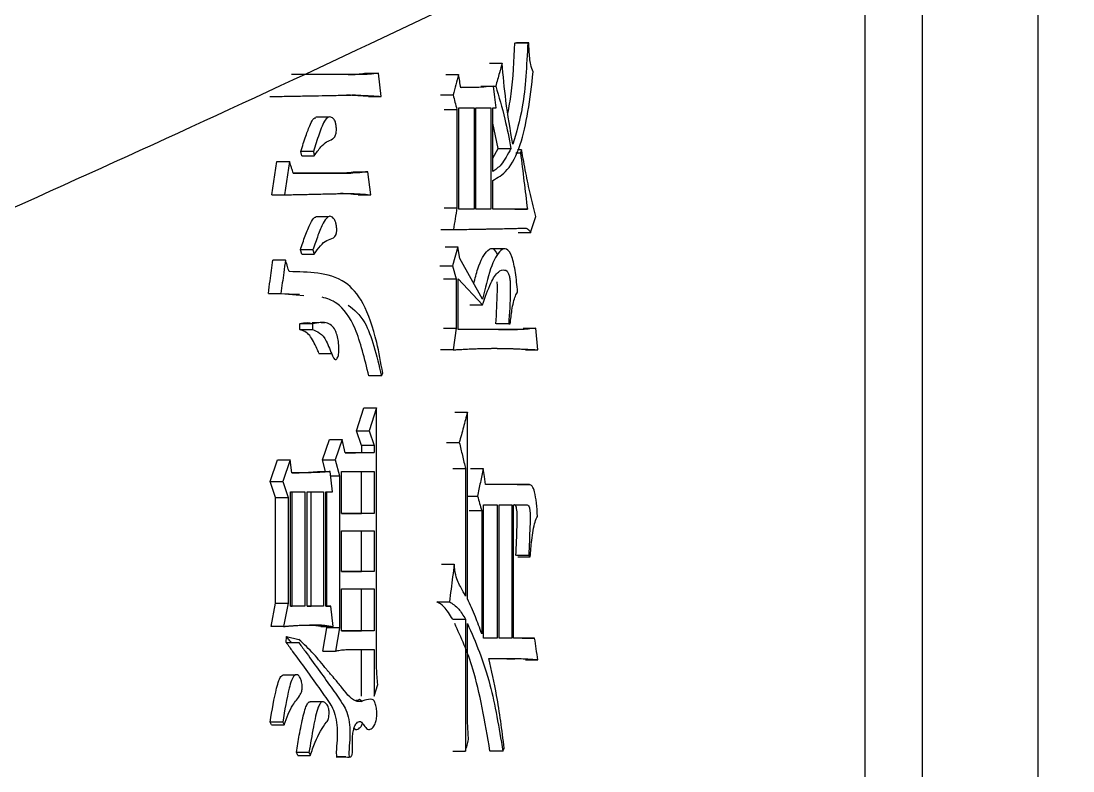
# Model space of a CAD drawing. Header units: millimetres. Extents: x 2278 to 4715, y 679 to 2402.
# Drawn here: x 3411.97 to 3419.83, y 992.57 to 998.17 of the extents above; entities that cross this region are included whole.
import ezdxf

# ---------------------------------------------------------------- set-up
doc = ezdxf.new("R2010")
doc.units = ezdxf.units.MM

msp = doc.modelspace()

# ---------------------------------------------------------------- linework, layer by layer
at = {"color": 7, "linetype": 'Continuous', "lineweight": 25}
for p, q in [((3419.5667, 1000.4794), (3419.5692, 971.7419)), ((3418.702, 1000.035), (3418.7044, 971.7428)), ((3418.2763, 972.916), (3418.2771, 999.8167)), ((3415.6645, 998.0052), (3415.7579, 998.0052)), ((3415.766, 998.0052), (3415.6727, 998.0052)), ((3415.766, 998.0052), (3415.7579, 998.0052)), ((3415.472, 997.8537), (3415.5658, 997.8537)), ((3414.5099, 997.7672), (3413.9925, 997.7671)), ((3414.5099, 997.7672), (3414.4154, 997.7672)), ((3414.5488, 997.778), (3414.6434, 997.778)), ((3414.6623, 997.6049), (3414.6434, 997.778)), ((3415.146, 997.7672), (3415.2406, 997.7672)), ((3415.4075, 997.6807), (3415.5015, 997.6807)), ((3413.8308, 997.6049), (3413.9245, 997.6049)), ((3414.5676, 997.6049), (3414.6623, 997.6049)), ((3415.1049, 997.6158), (3415.1996, 997.6158)), ((3415.2435, 996.7612), (3415.2435, 997.5184)), ((3415.2435, 997.5184), (3415.3565, 997.5184)), ((3415.3565, 997.5184), (3415.3565, 996.7612)), ((3415.3708, 996.7612), (3415.3708, 997.5184)), ((3415.3708, 997.5184), (3415.4818, 997.5184)), ((3415.4818, 997.5184), (3415.4817, 996.7612)), ((3415.4958, 997.5184), (3415.5211, 997.5184)), ((3415.4958, 997.0425), (3415.4958, 997.5184)), ((3414.27, 997.4494), (3414.1747, 997.4494)), ((3415.1343, 997.5076), (3415.2289, 997.5076)), ((3415.2289, 997.5076), (3415.2289, 996.772)), ((3415.5364, 997.2156), (3415.4958, 997.4042)), ((3415.4958, 997.1443), (3415.5364, 997.2156)), ((3415.5386, 997.2156), (3415.6323, 997.2156)), ((3415.7118, 997.2047), (3415.6805, 997.2047)), ((3415.7118, 997.2047), (3415.7036, 997.1831)), ((3414.1571, 997.1939), (3414.063, 997.1939)), ((3414.0697, 997.1614), (3414.063, 997.1939)), ((3414.0697, 997.1614), (3414.1637, 997.1614)), ((3414.1571, 997.1939), (3414.1637, 997.1614)), ((3415.6693, 997.1831), (3415.7036, 997.1831)), ((3413.8478, 996.8693), (3413.8851, 997.1181)), ((3413.8851, 997.1181), (3413.9789, 997.1181)), ((3413.9789, 997.1181), (3413.9415, 996.8693)), ((3414.4696, 997.0424), (3414.5642, 997.0424)), ((3414.5864, 996.8693), (3414.5642, 997.0424)), ((3414.4359, 997.0316), (3414.006, 997.0316)), ((3414.006, 997.0316), (3414.3415, 997.0316)), ((3414.3415, 997.0316), (3414.4359, 997.0316)), ((3415.4958, 996.7612), (3415.4958, 996.9776)), ((3413.8478, 996.8693), (3413.9415, 996.8693)), ((3414.4918, 996.8693), (3414.5864, 996.8693)), ((3415.1343, 996.772), (3415.2289, 996.772)), ((3415.3565, 996.7612), (3415.2435, 996.7612)), ((3415.3565, 996.7612), (3415.2621, 996.7612)), ((3415.4817, 996.7612), (3415.3708, 996.7612)), ((3415.4817, 996.7612), (3415.3877, 996.7612)), ((3415.7552, 996.7612), (3415.4958, 996.7612)), ((3415.6618, 996.7612), (3415.7552, 996.7612)), ((3414.2703, 996.7062), (3414.175, 996.7062)), ((3415.1078, 996.6097), (3415.2025, 996.6097)), ((3415.6861, 996.5881), (3415.7794, 996.5881)), ((3414.1537, 996.4582), (3414.0597, 996.4582)), ((3414.0697, 996.4258), (3414.0597, 996.4582)), ((3414.1537, 996.4582), (3414.1637, 996.4258)), ((3415.1401, 996.4799), (3415.2347, 996.4799)), ((3415.2347, 996.4799), (3415.1966, 996.3393)), ((3415.2493, 996.3934), (3415.2347, 996.4799)), ((3415.5769, 996.4654), (3415.4825, 996.4654)), ((3413.9483, 996.3825), (3413.8546, 996.3825)), ((3415.102, 996.3393), (3415.1966, 996.3393)), ((3415.1966, 996.3393), (3415.223, 996.242)), ((3415.4194, 996.0905), (3415.2493, 996.3934)), ((3415.223, 996.242), (3415.223, 995.8742)), ((3415.2376, 996.242), (3415.4194, 996.0473)), ((3415.2376, 995.8633), (3415.2376, 996.242)), ((3413.8205, 996.1337), (3413.9143, 996.1337)), ((3414.0528, 996.1258), (3413.8205, 996.1337)), ((3413.9143, 996.1337), (3414.0857, 996.1178)), ((3415.3252, 996.0473), (3415.4194, 996.0473)), ((3414.1504, 995.9066), (3414.0564, 995.9066)), ((3414.0564, 995.8632), (3414.0564, 995.9066)), ((3414.0564, 995.8632), (3414.1504, 995.8632)), ((3414.1974, 995.9136), (3414.149, 995.9136)), ((3414.1504, 995.9066), (3414.1504, 995.8632)), ((3414.2443, 995.9136), (3414.2149, 995.9136)), ((3415.223, 995.8742), (3415.1995, 995.7119)), ((3415.6817, 995.8634), (3415.2376, 995.8633)), ((3415.6158, 995.9066), (3415.522, 995.9066)), ((3415.5395, 995.8634), (3415.5857, 995.8634)), ((3415.5882, 995.8634), (3415.6817, 995.8634)), ((3415.6158, 995.9066), (3415.6268, 995.9066)), ((3415.7238, 995.8742), (3415.817, 995.8742)), ((3415.833, 995.7119), (3415.817, 995.8742)), ((3415.1995, 995.7119), (3415.1049, 995.7119)), ((3415.7399, 995.7119), (3415.833, 995.7119)), ((3414.1974, 995.685), (3414.2927, 995.6851)), ((3414.6654, 995.5172), (3414.5707, 995.5172)), ((3414.4791, 995.1061), (3414.5329, 995.2792)), ((3414.5329, 995.2792), (3414.6276, 995.2792)), ((3414.6276, 995.2792), (3414.5737, 995.1061)), ((3414.6276, 993.4294), (3414.6276, 995.2792)), ((3415.213, 995.2468), (3415.3074, 995.2468)), ((3415.3074, 993.8513), (3415.3074, 995.2468)), ((3414.4791, 995.1061), (3414.5737, 995.1061)), ((3414.5171, 994.9979), (3414.4791, 995.1061)), ((3414.5737, 995.1061), (3414.6118, 994.9979)), ((3414.2246, 994.8898), (3414.2767, 995.0412)), ((3414.2767, 995.0412), (3414.371, 995.0412)), ((3414.371, 995.0412), (3414.3188, 994.8898)), ((3414.3938, 994.9438), (3414.371, 995.0412)), ((3414.6118, 994.9979), (3414.5171, 994.9979)), ((3414.5171, 994.9979), (3414.5171, 994.9439)), ((3414.6118, 994.9979), (3414.6118, 994.9439)), ((3415.1518, 995.0196), (3415.2464, 995.0196)), ((3414.5171, 994.9439), (3414.6118, 994.9439)), ((3413.8341, 994.7275), (3413.8885, 994.8897)), ((3413.8885, 994.8897), (3413.9823, 994.8897)), ((3413.9823, 994.8897), (3413.9279, 994.7275)), ((3413.9958, 994.7924), (3413.9823, 994.8897)), ((3414.2246, 994.8898), (3414.3188, 994.8898)), ((3414.2483, 994.8032), (3414.2246, 994.8898)), ((3414.3188, 994.8898), (3414.3515, 994.7708)), ((3414.1885, 994.8032), (3414.2827, 994.8032)), ((3414.2992, 994.6518), (3414.2827, 994.8032)), ((3414.2863, 994.7708), (3414.3515, 994.7708)), ((3414.3515, 994.7708), (3414.3515, 993.6349)), ((3414.3678, 994.4895), (3414.3678, 994.8032)), ((3414.3678, 994.8032), (3414.6118, 994.8032)), ((3414.5171, 994.4895), (3414.5171, 994.8032)), ((3414.6118, 994.8032), (3414.6118, 994.4895)), ((3415.1984, 994.8249), (3415.2929, 994.8249)), ((3415.2929, 994.8249), (3415.2929, 993.873)), ((3415.3309, 994.8249), (3415.425, 994.8249)), ((3413.8341, 994.7275), (3413.9279, 994.7275)), ((3413.8749, 994.6085), (3413.8341, 994.7275)), ((3413.9279, 994.7275), (3413.9687, 994.6085)), ((3415.7713, 994.7059), (3415.4421, 994.7059)), ((3415.678, 994.7059), (3415.7713, 994.7059)), ((3413.8749, 994.6085), (3413.9687, 994.6085)), ((3413.8749, 993.8188), (3413.8749, 994.6085)), ((3413.9687, 994.6085), (3413.9687, 993.8188)), ((3413.9857, 993.7972), (3413.9857, 994.6518)), ((3413.9857, 994.6518), (3414.0936, 994.6518)), ((3413.9996, 993.7972), (3413.9996, 994.6518)), ((3414.0936, 994.6518), (3414.0935, 993.7972)), ((3414.1103, 993.7972), (3414.1103, 994.6518)), ((3414.1103, 994.6518), (3414.2333, 994.6518)), ((3414.1392, 993.7972), (3414.1392, 994.6518)), ((3414.2333, 994.6518), (3414.2333, 993.7972)), ((3414.2498, 994.6518), (3414.2992, 994.6518)), ((3414.2498, 993.7972), (3414.2498, 994.6518)), ((3414.2572, 993.7972), (3414.2572, 994.6518)), ((3415.3074, 994.6194), (3415.3822, 994.6194)), ((3415.4279, 993.5593), (3415.4279, 994.5545)), ((3415.4279, 994.5545), (3415.5295, 994.5545)), ((3415.5295, 994.5545), (3415.5295, 993.5593)), ((3415.5434, 993.5593), (3415.5435, 994.5545)), ((3415.5435, 994.5545), (3415.6378, 994.5545)), ((3415.6378, 994.5545), (3415.6378, 993.5593)), ((3415.6515, 993.5593), (3415.6516, 994.5545)), ((3415.6516, 994.5545), (3415.7524, 994.5545)), ((3415.6563, 994.5545), (3415.7524, 994.5545)), ((3414.6118, 994.4895), (3414.3678, 994.4895)), ((3414.3678, 994.4895), (3414.5171, 994.4895)), ((3414.6118, 994.4895), (3414.5171, 994.4895)), ((3415.3194, 994.5112), (3415.4136, 994.5112)), ((3415.4136, 994.5112), (3415.4136, 993.5917)), ((3414.3678, 994.0568), (3414.3678, 994.3597)), ((3414.3678, 994.3597), (3414.6118, 994.3597)), ((3414.5171, 994.0568), (3414.5171, 994.3597)), ((3414.6118, 994.3597), (3414.6118, 994.0568)), ((3415.7659, 994.1759), (3415.6726, 994.1759)), ((3415.6834, 994.1651), (3415.7767, 994.1651)), ((3415.7659, 994.1759), (3415.7767, 994.1651)), ((3414.6118, 994.0568), (3414.3678, 994.0568)), ((3414.3678, 994.0568), (3414.5171, 994.0568)), ((3414.6118, 994.0568), (3414.5171, 994.0568)), ((3415.1137, 994.1111), (3415.2083, 994.111)), ((3414.3678, 993.6133), (3414.3678, 993.927)), ((3414.3678, 993.927), (3414.6118, 993.927)), ((3414.5171, 993.6133), (3414.5171, 993.927)), ((3414.6118, 993.927), (3414.6118, 993.6133)), ((3415.0777, 993.8296), (3415.173, 993.8296)), ((3413.8409, 993.6457), (3413.8749, 993.8188)), ((3413.8749, 993.8188), (3413.9687, 993.8188)), ((3413.9687, 993.8188), (3413.9347, 993.6457)), ((3414.0935, 993.7972), (3413.9857, 993.7972)), ((3413.9857, 993.7972), (3413.9996, 993.7972)), ((3414.0935, 993.7972), (3413.9996, 993.7972)), ((3414.2333, 993.7972), (3414.1103, 993.7972)), ((3414.1103, 993.7972), (3414.1392, 993.7972)), ((3414.2333, 993.7972), (3414.1392, 993.7972)), ((3414.286, 993.7972), (3414.2498, 993.7972)), ((3414.2498, 993.7972), (3414.286, 993.7972)), ((3414.3057, 993.6458), (3414.286, 993.7972)), ((3415.1984, 993.6999), (3415.2929, 993.6999)), ((3415.2929, 993.6999), (3415.2929, 992.7155)), ((3415.3074, 993.0184), (3415.3074, 993.6674)), ((3413.9347, 993.6457), (3413.8409, 993.6457)), ((3414.1491, 993.6566), (3414.2432, 993.6566)), ((3414.2115, 993.6458), (3414.3057, 993.6458)), ((3414.2278, 993.4619), (3414.2572, 993.6349)), ((3414.2432, 993.6566), (3414.3057, 993.6458)), ((3414.2572, 993.6349), (3414.2572, 993.6458)), ((3414.3515, 993.6349), (3414.2572, 993.6349)), ((3414.3515, 993.6349), (3414.3221, 993.4619)), ((3414.6118, 993.6133), (3414.3678, 993.6133)), ((3414.3678, 993.6133), (3414.5171, 993.6133)), ((3414.6118, 993.6133), (3414.5171, 993.6133)), ((3413.9526, 993.5268), (3413.956, 993.57)), ((3413.956, 993.57), (3414.0482, 993.5484)), ((3415.5295, 993.5593), (3415.4279, 993.5593)), ((3415.5295, 993.5593), (3415.4355, 993.5593)), ((3415.6378, 993.5593), (3415.5434, 993.5593)), ((3415.6378, 993.5593), (3415.5441, 993.5593)), ((3415.8089, 993.5593), (3415.6515, 993.5593)), ((3415.7157, 993.5593), (3415.8089, 993.5593)), ((3414.2278, 993.4619), (3414.3221, 993.4619)), ((3414.5171, 993.1265), (3414.5171, 993.4727)), ((3414.6117, 993.4727), (3414.6117, 993.1265)), ((3415.7398, 993.397), (3415.833, 993.397)), ((3414.0219, 993.2833), (3413.928, 993.2833)), ((3414.6117, 993.1265), (3414.637, 993.2131)), ((3414.2271, 993.0839), (3414.1318, 993.0839)), ((3413.8443, 992.9102), (3413.8341, 992.9318)), ((3413.8443, 992.9102), (3413.9381, 992.9102)), ((3413.9278, 992.9318), (3413.9381, 992.9102)), ((3415.5713, 992.7155), (3415.5824, 992.7371)), ((3414.1236, 992.7047), (3414.0296, 992.7047)), ((3414.0396, 992.6831), (3414.1336, 992.6831)), ((3414.3999, 992.6722), (3414.335, 992.6722)), ((3415.1984, 992.7155), (3415.2929, 992.7155)), ((3415.5713, 992.7155), (3415.4775, 992.7155))]:
    msp.add_line(p, q, dxfattribs=at)
at = {"color": 7, "linetype": 'Continuous', "lineweight": 25, "flags": 128}
for points in [[(3415.4244, 997.6807), (3415.4704, 997.6807), (3415.5183, 997.6807)], [(3415.5211, 997.5184), (3415.5113, 997.5995), (3415.5015, 997.6807)], [(3414.0697, 996.4258), (3414.1108, 996.4258), (3414.1373, 996.4258), (3414.1637, 996.4258)], [(3415.1284, 996.242), (3415.1753, 996.242), (3415.223, 996.242)], [(3415.1284, 995.8742), (3415.1753, 995.8742), (3415.223, 995.8742)], [(3414.6654, 995.5172), (3414.6701, 995.5279), (3414.6748, 995.5387)], [(3415.4421, 994.7059), (3415.4336, 994.7654), (3415.425, 994.8249)], [(3413.9526, 993.5268), (3413.9948, 993.5267), (3414.0206, 993.5267), (3414.0465, 993.5267)], [(3413.9278, 992.9318), (3413.8931, 992.9318), (3413.8636, 992.9318), (3413.8341, 992.9318)], [(3414.0396, 992.6831), (3414.0371, 992.6886), (3414.0346, 992.6941), (3414.0296, 992.7047)], [(3414.1236, 992.7047), (3414.1262, 992.6992), (3414.1299, 992.6911), (3414.1336, 992.6831)]]:
    msp.add_lwpolyline(points, dxfattribs=at)
at = {"color": 7, "linetype": 'Continuous', "lineweight": 25}
for points, knots in [([(3341.6664, 981.8093), (3344.2267, 981.8342), (3347.8071, 981.869), (3353.0764, 982.1477), (3357.5408, 982.483), (3362.8568, 983.0487), (3368.4259, 983.822), (3374.2393, 984.832), (3380.2105, 986.0881), (3386.2866, 987.5988), (3392.4245, 989.3695), (3398.5897, 991.4036), (3404.7533, 993.7031), (3410.8901, 996.2684), (3416.9782, 999.0987), (3422.9978, 1002.1925), (3428.9305, 1005.5471), (3434.7596, 1009.1593), (3440.4694, 1013.0248), (3446.0449, 1017.139), (3451.4722, 1021.4962), (3456.7379, 1026.0904), (3461.8292, 1030.9149), (3466.7341, 1035.9626), (3471.441, 1041.2255), (3475.9388, 1046.6955), (3480.217, 1052.3637), (3484.2657, 1058.221), (3488.0753, 1064.2576), (3491.637, 1070.4635), (3494.9422, 1076.8281), (3497.9831, 1083.3406), (3500.7522, 1089.9899), (3503.2426, 1096.7643), (3505.448, 1103.6519), (3507.3626, 1110.6408), (3508.9812, 1117.7183), (3510.299, 1124.872), (3511.3119, 1132.089), (3512.0163, 1139.3562), (3512.4092, 1146.6604), (3512.4881, 1153.9882), (3512.2511, 1161.3263), (3511.6969, 1168.661), (3510.8248, 1175.9787), (3509.6345, 1183.2657), (3508.1263, 1190.5083), (3506.3013, 1197.6929), (3504.1609, 1204.8057), (3501.707, 1211.8332), (3498.9422, 1218.7619), (3495.8695, 1225.5782), (3492.4924, 1232.2688), (3488.8148, 1238.8207), (3484.8411, 1245.2207), (3480.5761, 1251.456), (3476.025, 1257.5141), (3471.193, 1263.3824), (3466.0859, 1269.0488), (3460.7093, 1274.5014), (3455.2626, 1279.549), (3449.7892, 1284.2012), (3444.3309, 1288.4707), (3438.706, 1292.513), (3432.9246, 1296.3214), (3426.9971, 1299.8896), (3420.9347, 1303.2116), (3414.7489, 1306.2819), (3408.4523, 1309.0953), (3402.0586, 1311.6473), (3395.5834, 1313.9334), (3389.0457, 1315.9496), (3382.4708, 1317.6921), (3375.8979, 1319.157), (3369.4041, 1320.3385), (3363.1146, 1321.2356), (3357.5909, 1321.8191), (3352.7081, 1322.1866), (3347.884, 1322.4264), (3341.9096, 1322.5435), (3336.3928, 1322.4331), (3331.1236, 1322.1614), (3326.6592, 1321.824), (3321.3431, 1321.259), (3315.7741, 1320.4855), (3309.9607, 1319.4755), (3303.9894, 1318.2194), (3297.9134, 1316.7088), (3291.7754, 1314.9381), (3285.6102, 1312.9039), (3279.4467, 1310.6044), (3273.3098, 1308.0392), (3267.2217, 1305.2088), (3261.2022, 1302.1151), (3255.2694, 1298.7604), (3249.4403, 1295.1482), (3243.7306, 1291.2827), (3238.155, 1287.1686), (3232.7277, 1282.8114), (3227.4621, 1278.2171), (3222.3707, 1273.3926), (3217.4658, 1268.345), (3212.759, 1263.082), (3208.2612, 1257.612), (3203.983, 1251.9438), (3199.9343, 1246.0866), (3196.1246, 1240.0499), (3192.5628, 1233.8441), (3189.2581, 1227.4793), (3186.2154, 1220.9674), (3183.4534, 1214.3159), (3181.1164, 1208.0338), (3179.8378, 1203.9287), (3179.2746, 1202.1203)], [0, 0, 0, 0, 0.0102074, 0.014274, 0.021037, 0.0280561, 0.0355867, 0.0434511, 0.0515783, 0.0599113, 0.0684099, 0.0770439, 0.085791, 0.0946336, 0.1035582, 0.112554, 0.1216124, 0.1307262, 0.1398897, 0.1490979, 0.1583469, 0.1676331, 0.1769537, 0.1863062, 0.1956884, 0.2050985, 0.2145348, 0.2239961, 0.233481, 0.2429885, 0.2525178, 0.262068, 0.2716385, 0.2812287, 0.2908382, 0.3004664, 0.3101132, 0.3197782, 0.3294613, 0.3391624, 0.3488814, 0.3586183, 0.3683733, 0.3781464, 0.387938, 0.3977483, 0.4075776, 0.4174265, 0.4272956, 0.4371854, 0.4470968, 0.4570307, 0.4669882, 0.4769704, 0.486979, 0.4970156, 0.5070822, 0.5171812, 0.5273154, 0.5374882, 0.5477037, 0.5569145, 0.5661226, 0.5753266, 0.5845258, 0.5937191, 0.6029052, 0.6120821, 0.6212471, 0.6303962, 0.6395236, 0.6486197, 0.6576679, 0.6666375, 0.6754633, 0.6839789, 0.6919633, 0.6976055, 0.7035012, 0.7112199, 0.7214273, 0.7254939, 0.7322569, 0.739276, 0.7468066, 0.754671, 0.7627982, 0.7711312, 0.7796298, 0.7882638, 0.7970109, 0.8058535, 0.8147781, 0.8237739, 0.8328323, 0.8419461, 0.8511096, 0.8603178, 0.8695668, 0.878853, 0.8881736, 0.8975261, 0.9069083, 0.9163184, 0.9257547, 0.935216, 0.9447009, 0.9542084, 0.9637377, 0.9732879, 0.9828584, 0.9924486, 1, 1, 1, 1]), ([(3415.6098, 997.4779), (3415.6183, 997.5256), (3415.6466, 997.6851), (3415.6555, 997.8733), (3415.6618, 998.0052)], [0, 0, 0, 0, 0.299589, 1, 1, 1, 1]), ([(3415.7579, 998.0052), (3415.7493, 997.8356), (3415.7343, 997.538), (3415.6726, 997.3352), (3415.6461, 997.248)], [0, 0, 0, 0, 0.5699995, 1, 1, 1, 1]), ([(3415.7983, 997.7889), (3415.7917, 997.8048), (3415.7808, 997.8314), (3415.772, 997.8915), (3415.7674, 997.947), (3415.7665, 997.9857), (3415.766, 998.0052)], [0, 0, 0, 0, 0.327601, 0.548377, 0.773257, 1, 1, 1, 1]), ([(3415.5658, 997.8537), (3415.5592, 997.8294), (3415.548, 997.7884), (3415.5321, 997.7308), (3415.5229, 997.6974), (3415.5183, 997.6807)], [0, 0, 0, 0, 0.4208329, 0.7104104, 1, 1, 1, 1]), ([(3415.6461, 997.248), (3415.6275, 997.3546), (3415.5941, 997.5456), (3415.5745, 997.7593), (3415.5658, 997.8537)], [0, 0, 0, 0, 0.558168, 1, 1, 1, 1]), ([(3414.4154, 997.7672), (3414.4388, 997.7679), (3414.4729, 997.769), (3414.5172, 997.7738), (3414.5382, 997.7766), (3414.5488, 997.778)], [0, 0, 0, 0, 0.523499, 0.761739, 1, 1, 1, 1]), ([(3414.6434, 997.778), (3414.6319, 997.7764), (3414.6088, 997.7734), (3414.5644, 997.7689), (3414.5313, 997.7678), (3414.5099, 997.7672)], [0, 0, 0, 0, 0.26142, 0.522845, 1, 1, 1, 1]), ([(3415.2406, 997.7672), (3415.2338, 997.742), (3415.2201, 997.6915), (3415.2064, 997.641), (3415.1996, 997.6158)], [0, 0, 0, 0, 0.499999, 1, 1, 1, 1]), ([(3415.2581, 997.6698), (3415.2552, 997.6861), (3415.2494, 997.7185), (3415.2435, 997.751), (3415.2406, 997.7672)], [0, 0, 0, 0, 0.499999, 1, 1, 1, 1]), ([(3415.4958, 996.9776), (3415.5326, 996.9975), (3415.6066, 997.0377), (3415.7012, 997.2112), (3415.7633, 997.4871), (3415.7865, 997.6875), (3415.7983, 997.7889)], [0, 0, 0, 0, 0.271409, 0.54611, 0.770558, 1, 1, 1, 1]), ([(3415.5015, 997.6807), (3415.4529, 997.6763), (3415.4034, 997.6719), (3415.352, 997.6709), (3415.348, 997.6708), (3415.344, 997.6708), (3415.3399, 997.6707), (3415.3369, 997.6706), (3415.3329, 997.6706), (3415.3289, 997.6705), (3415.3249, 997.6705), (3415.3218, 997.6704), (3415.3178, 997.6704), (3415.3138, 997.6703), (3415.3097, 997.6703), (3415.3057, 997.6702), (3415.3017, 997.6702), (3415.2976, 997.6702), (3415.2946, 997.6701), (3415.2905, 997.6701), (3415.287, 997.6701), (3415.284, 997.67), (3415.2819, 997.67), (3415.2799, 997.67), (3415.2779, 997.67), (3415.2764, 997.67), (3415.2743, 997.67), (3415.2723, 997.6699), (3415.2703, 997.6699), (3415.2688, 997.6699), (3415.2667, 997.6699), (3415.2647, 997.6699), (3415.2627, 997.6699), (3415.2606, 997.6699), (3415.2591, 997.6698), (3415.2581, 997.6698)], [0, 0, 0, 0, 0.606141, 0.618449, 0.630757, 0.655373, 0.667681, 0.679989, 0.692297, 0.716913, 0.729221, 0.741529, 0.753837, 0.778453, 0.790761, 0.803069, 0.827685, 0.839993, 0.852301, 0.864609, 0.889225, 0.895379, 0.901533, 0.913842, 0.919996, 0.92615, 0.932304, 0.944612, 0.950766, 0.95692, 0.963074, 0.975382, 0.981536, 0.98769, 1, 1, 1, 1]), ([(3415.5183, 997.6807), (3415.5421, 997.6019), (3415.5848, 997.4603), (3415.6177, 997.2908), (3415.6323, 997.2156)], [0, 0, 0, 0, 0.556475, 1, 1, 1, 1]), ([(3413.9245, 997.6049), (3413.9428, 997.6052), (3413.9793, 997.6059), (3414.0338, 997.607), (3414.088, 997.608), (3414.1418, 997.6089), (3414.2132, 997.6102), (3414.284, 997.6116), (3414.3542, 997.6131), (3414.3978, 997.6141), (3414.4282, 997.6148), (3414.4498, 997.6153), (3414.4628, 997.6155), (3414.4714, 997.6157)], [0, 0, 0, 0, 0.097575, 0.19515, 0.292725, 0.390299, 0.487874, 0.683024, 0.780599, 0.878174, 0.926961, 0.951355, 1, 1, 1, 1]), ([(3414.5676, 997.6049), (3414.5413, 997.6064), (3414.4966, 997.609), (3414.4417, 997.6121), (3414.4131, 997.6137), (3414.4032, 997.6142)], [0, 0, 0, 0, 0.484055, 0.821174, 1, 1, 1, 1]), ([(3414.4714, 997.6157), (3414.4982, 997.6142), (3414.5437, 997.6116), (3414.6072, 997.608), (3414.644, 997.606), (3414.6623, 997.6049)], [0, 0, 0, 0, 0.417352, 0.708675, 1, 1, 1, 1]), ([(3415.1996, 997.6158), (3415.2045, 997.5977), (3415.2143, 997.5617), (3415.224, 997.5256), (3415.2289, 997.5076)], [0, 0, 0, 0, 0.500001, 1, 1, 1, 1]), ([(3414.063, 997.1939), (3414.0753, 997.2329), (3414.0979, 997.3047), (3414.1298, 997.3878), (3414.1554, 997.4411), (3414.1704, 997.4442), (3414.1755, 997.4452)], [0, 0, 0, 0, 0.373661, 0.687342, 0.895002, 1, 1, 1, 1]), ([(3414.1637, 997.1614), (3414.1799, 997.1847), (3414.2096, 997.2274), (3414.2557, 997.2695), (3414.2924, 997.2794), (3414.3166, 997.2992), (3414.3254, 997.3224), (3414.3282, 997.3405), (3414.3289, 997.3633), (3414.327, 997.3888), (3414.3221, 997.4118), (3414.313, 997.4319), (3414.2964, 997.4485), (3414.2723, 997.4558), (3414.2352, 997.423), (3414.1984, 997.322), (3414.1711, 997.2372), (3414.1571, 997.1939)], [0, 0, 0, 0, 0.133288, 0.244453, 0.355406, 0.411337, 0.426567, 0.441924, 0.46024, 0.483233, 0.506284, 0.526764, 0.567645, 0.636153, 0.704868, 0.849066, 1, 1, 1, 1]), ([(3415.6323, 997.2156), (3415.6082, 997.1708), (3415.5652, 997.0911), (3415.517, 997.0573), (3415.4958, 997.0425)], [0, 0, 0, 0, 0.561781, 1, 1, 1, 1]), ([(3415.817, 996.7071), (3415.8036, 996.7612), (3415.7777, 996.8658), (3415.743, 997.0335), (3415.7222, 997.1476), (3415.7118, 997.2047)], [0, 0, 0, 0, 0.347854, 0.67337, 1, 1, 1, 1]), ([(3415.7036, 997.1831), (3415.7122, 997.1128), (3415.7295, 996.9721), (3415.7466, 996.8315), (3415.7552, 996.7612)], [0, 0, 0, 0, 0.5, 1, 1, 1, 1]), ([(3414.006, 997.0316), (3414.0022, 997.0439), (3413.9957, 997.0645), (3413.9867, 997.0934), (3413.9815, 997.1099), (3413.9789, 997.1181)], [0, 0, 0, 0, 0.428366, 0.714182, 1, 1, 1, 1]), ([(3414.3415, 997.0316), (3414.353, 997.0319), (3414.376, 997.0324), (3414.4188, 997.0354), (3414.4499, 997.0397), (3414.4696, 997.0424)], [0, 0, 0, 0, 0.267376, 0.53476, 1, 1, 1, 1]), ([(3414.5642, 997.0424), (3414.5529, 997.0408), (3414.5302, 997.0375), (3414.4875, 997.0331), (3414.456, 997.0322), (3414.4359, 997.0316)], [0, 0, 0, 0, 0.267045, 0.534097, 1, 1, 1, 1]), ([(3413.9415, 996.8693), (3413.9503, 996.8695), (3413.9678, 996.8699), (3413.994, 996.8705), (3414.0201, 996.8711), (3414.0548, 996.8718), (3414.098, 996.8728), (3414.1495, 996.8739), (3414.2008, 996.8751), (3414.2518, 996.8763), (3414.2941, 996.8773), (3414.3326, 996.8783), (3414.3608, 996.879), (3414.3871, 996.8797), (3414.4002, 996.88), (3414.4068, 996.8801)], [0, 0, 0, 0, 0.055103, 0.110206, 0.165309, 0.220412, 0.330617, 0.440823, 0.551029, 0.661235, 0.771441, 0.826543, 0.913271, 0.956635, 1, 1, 1, 1]), ([(3414.4918, 996.8693), (3414.4676, 996.8717), (3414.4258, 996.8758), (3414.3815, 996.8785), (3414.3615, 996.8789), (3414.3594, 996.879)], [0, 0, 0, 0, 0.55266, 0.951825, 1, 1, 1, 1]), ([(3414.4068, 996.8801), (3414.4315, 996.8796), (3414.474, 996.8787), (3414.5338, 996.8747), (3414.5689, 996.8711), (3414.5864, 996.8693)], [0, 0, 0, 0, 0.408529, 0.704251, 1, 1, 1, 1]), ([(3415.2289, 996.772), (3415.2245, 996.745), (3415.2157, 996.6909), (3415.2069, 996.6368), (3415.2025, 996.6097)], [0, 0, 0, 0, 0.4999995, 1, 1, 1, 1]), ([(3414.0597, 996.4582), (3414.0715, 996.4937), (3414.0952, 996.5649), (3414.1296, 996.6493), (3414.1577, 996.6977), (3414.1723, 996.7024), (3414.1757, 996.7035)], [0, 0, 0, 0, 0.3465962, 0.6953672, 0.9290108, 1, 1, 1, 1]), ([(3414.1637, 996.4258), (3414.1787, 996.4484), (3414.2088, 996.4939), (3414.2578, 996.535), (3414.2951, 996.5378), (3414.3177, 996.5575), (3414.3255, 996.5691), (3414.3299, 996.5849), (3414.3315, 996.6008), (3414.3313, 996.6217), (3414.3283, 996.6459), (3414.3217, 996.6715), (3414.3078, 996.6965), (3414.287, 996.7134), (3414.2582, 996.7033), (3414.2251, 996.6544), (3414.1901, 996.5662), (3414.1659, 996.4957), (3414.1538, 996.4583), (3414.1537, 996.4582)], [0, 0, 0, 0, 0.122963, 0.247031, 0.370505, 0.395962, 0.421667, 0.433716, 0.445798, 0.461982, 0.485013, 0.50855, 0.540716, 0.603687, 0.664288, 0.751122, 0.871606, 0.999878, 1, 1, 1, 1]), ([(3415.7794, 996.5881), (3415.7857, 996.608), (3415.7983, 996.6476), (3415.8108, 996.6873), (3415.817, 996.7071)], [0, 0, 0, 0, 0.499999, 1, 1, 1, 1]), ([(3415.2025, 996.6097), (3415.2218, 996.6101), (3415.2604, 996.6109), (3415.3177, 996.6119), (3415.3746, 996.613), (3415.4216, 996.6138), (3415.4683, 996.6146), (3415.5148, 996.6155), (3415.57, 996.6166), (3415.6156, 996.6177), (3415.6575, 996.6187), (3415.6883, 996.6194), (3415.7173, 996.6201), (3415.7317, 996.6204), (3415.7389, 996.6206)], [0, 0, 0, 0, 0.1040227, 0.2080454, 0.3120681, 0.4160908, 0.4681022, 0.5721249, 0.6761476, 0.7801703, 0.8321816, 0.9160906, 0.9580452, 1, 1, 1, 1]), ([(3415.7389, 996.6206), (3415.7468, 996.619), (3415.7608, 996.6162), (3415.7737, 996.5967), (3415.7794, 996.5881)], [0, 0, 0, 0, 0.557581, 1, 1, 1, 1]), ([(3415.3549, 996.2054), (3415.3645, 996.2439), (3415.3929, 996.3579), (3415.4455, 996.4534), (3415.4998, 996.4791), (3415.5215, 996.4402), (3415.5302, 996.4245)], [0, 0, 0, 0, 0.215613, 0.638466, 0.853974, 1, 1, 1, 1]), ([(3415.6817, 996.1446), (3415.6771, 996.1935), (3415.6679, 996.2898), (3415.6417, 996.4178), (3415.5997, 996.4751), (3415.5417, 996.4576), (3415.4761, 996.3264), (3415.4385, 996.1701), (3415.4194, 996.0905)], [0, 0, 0, 0, 0.127311, 0.25064, 0.376347, 0.501102, 0.745819, 1, 1, 1, 1]), ([(3413.8205, 996.1337), (3413.8248, 996.1651), (3413.8327, 996.2222), (3413.844, 996.3051), (3413.8511, 996.3567), (3413.8546, 996.3825)], [0, 0, 0, 0, 0.377799, 0.688899, 1, 1, 1, 1]), ([(3413.9483, 996.3825), (3413.9441, 996.3512), (3413.9362, 996.2941), (3413.9249, 996.2111), (3413.9178, 996.1595), (3413.9143, 996.1337)], [0, 0, 0, 0, 0.377734, 0.688867, 1, 1, 1, 1]), ([(3413.9755, 996.296), (3413.9716, 996.3084), (3413.9651, 996.3291), (3413.9561, 996.358), (3413.9509, 996.3743), (3413.9483, 996.3825)], [0, 0, 0, 0, 0.432505, 0.716252, 1, 1, 1, 1]), ([(3414.6748, 995.5387), (3414.6608, 995.6164), (3414.6244, 995.8183), (3414.5326, 996.0823), (3414.3773, 996.2481), (3414.1901, 996.2912), (3414.0474, 996.2943), (3413.9755, 996.2959)], [0, 0, 0, 0, 0.1126392, 0.2928879, 0.4749547, 0.7356452, 1, 1, 1, 1]), ([(3415.4194, 996.0473), (3415.4397, 996.1055), (3415.4758, 996.209), (3415.5335, 996.2995), (3415.5755, 996.3116), (3415.6016, 996.3045), (3415.6143, 996.2818), (3415.6225, 996.2534), (3415.6279, 996.2076), (3415.6269, 996.0883), (3415.6206, 995.986), (3415.6158, 995.9066)], [0, 0, 0, 0, 0.23749, 0.42213, 0.564767, 0.621672, 0.660735, 0.693272, 0.725999, 0.787152, 1, 1, 1, 1]), ([(3415.5198, 995.9066), (3415.5245, 995.987), (3415.5301, 996.0835), (3415.532, 996.1906), (3415.5302, 996.213), (3415.5296, 996.2194)], [0, 0, 0, 0, 0.779722, 0.936775, 1, 1, 1, 1]), ([(3414.5707, 995.5172), (3414.5399, 995.6449), (3414.4792, 995.8961), (3414.3469, 996.0685), (3414.259, 996.0943), (3414.2217, 996.1052)], [0, 0, 0, 0, 0.372916, 0.733547, 1, 1, 1, 1]), ([(3415.6268, 995.9066), (3415.6307, 995.9411), (3415.6371, 995.9975), (3415.6501, 996.0675), (3415.6643, 996.1164), (3415.676, 996.1353), (3415.6817, 996.1446)], [0, 0, 0, 0, 0.348649, 0.570981, 0.788219, 1, 1, 1, 1]), ([(3414.4174, 996.0454), (3414.4609, 996.0121), (3414.5648, 995.9325), (3414.6284, 995.6699), (3414.6654, 995.5172)], [0, 0, 0, 0, 0.4182515, 1, 1, 1, 1]), ([(3414.0564, 995.9066), (3414.0742, 995.9111), (3414.1054, 995.919), (3414.1362, 995.9113), (3414.1493, 995.908)], [0, 0, 0, 0, 0.573402, 1, 1, 1, 1]), ([(3414.1985, 995.6873), (3414.1933, 995.6986), (3414.1714, 995.7464), (3414.128, 995.8382), (3414.0815, 995.8544), (3414.0564, 995.8632)], [0, 0, 0, 0, 0.12447, 0.525331, 1, 1, 1, 1]), ([(3414.1504, 995.8632), (3414.1682, 995.8566), (3414.2038, 995.8432), (3414.257, 995.7839), (3414.2866, 995.693), (3414.3097, 995.648), (3414.3207, 995.6386), (3414.3309, 995.6417), (3414.339, 995.6533), (3414.3442, 995.67), (3414.3471, 995.6921), (3414.3478, 995.7276), (3414.3443, 995.7744), (3414.3345, 995.8226), (3414.3175, 995.8665), (3414.2759, 995.9162), (3414.2175, 995.9186), (3414.1698, 995.91), (3414.1504, 995.9066)], [0, 0, 0, 0, 0.115518, 0.231634, 0.360314, 0.38877, 0.411137, 0.433609, 0.45467, 0.468652, 0.482629, 0.505933, 0.545458, 0.585905, 0.62732, 0.690876, 0.874624, 1, 1, 1, 1]), ([(3415.817, 995.8742), (3415.7979, 995.8713), (3415.766, 995.8665), (3415.7208, 995.8641), (3415.6948, 995.8636), (3415.6817, 995.8634)], [0, 0, 0, 0, 0.427543, 0.713753, 1, 1, 1, 1]), ([(3415.1995, 995.7119), (3415.2032, 995.7121), (3415.2105, 995.7125), (3415.2214, 995.7131), (3415.236, 995.7139), (3415.2541, 995.7149), (3415.2758, 995.7161), (3415.2975, 995.7172), (3415.3191, 995.7182), (3415.3406, 995.7192), (3415.362, 995.7201), (3415.3798, 995.7208), (3415.3976, 995.7214), (3415.4153, 995.7219), (3415.4366, 995.7224), (3415.4542, 995.7228), (3415.4682, 995.7229), (3415.4788, 995.723), (3415.4893, 995.7231), (3415.4998, 995.7231), (3415.5085, 995.7231), (3415.5155, 995.7231), (3415.5207, 995.7231), (3415.526, 995.7231), (3415.5312, 995.723), (3415.5355, 995.723), (3415.539, 995.723), (3415.5425, 995.7229), (3415.5468, 995.7229), (3415.552, 995.7228), (3415.5573, 995.7228), (3415.5624, 995.7227), (3415.5676, 995.7226), (3415.5728, 995.7225), (3415.5797, 995.7224), (3415.5884, 995.7222), (3415.5987, 995.7219), (3415.609, 995.7217), (3415.6194, 995.7214), (3415.6296, 995.7211), (3415.6399, 995.7208), (3415.6536, 995.7203), (3415.6707, 995.7197), (3415.6911, 995.7189), (3415.7114, 995.718), (3415.7317, 995.7171), (3415.7485, 995.7163), (3415.7619, 995.7156), (3415.772, 995.7151), (3415.782, 995.7146), (3415.7921, 995.7141), (3415.8021, 995.7136), (3415.8122, 995.713), (3415.8225, 995.7125), (3415.8295, 995.7121), (3415.833, 995.7119)], [0, 0, 0, 0, 0.016501, 0.033002, 0.049503, 0.082504, 0.115506, 0.148508, 0.18151, 0.214512, 0.247513, 0.280515, 0.297016, 0.330018, 0.36302, 0.396021, 0.412522, 0.429023, 0.445524, 0.462025, 0.478526, 0.486776, 0.495027, 0.503277, 0.511528, 0.519778, 0.523903, 0.528029, 0.536279, 0.54453, 0.55278, 0.56103, 0.569281, 0.577531, 0.585782, 0.602283, 0.618784, 0.635284, 0.651785, 0.668286, 0.684787, 0.701288, 0.73429, 0.767292, 0.800293, 0.833295, 0.866297, 0.882798, 0.899299, 0.9158, 0.932301, 0.948801, 0.965302, 0.982651, 1, 1, 1, 1]), ([(3415.3074, 995.2468), (3415.2973, 995.2089), (3415.277, 995.1332), (3415.2566, 995.0575), (3415.2464, 995.0196)], [0, 0, 0, 0, 0.5, 1, 1, 1, 1]), ([(3415.2464, 995.0196), (3415.2542, 994.9871), (3415.2697, 994.9222), (3415.2852, 994.8573), (3415.2929, 994.8249)], [0, 0, 0, 0, 0.500001, 1, 1, 1, 1]), ([(3414.6118, 994.9439), (3414.58, 994.9438), (3414.508, 994.9438), (3414.4347, 994.9438), (3414.3938, 994.9438)], [0, 0, 0, 0, 0.44202, 1, 1, 1, 1]), ([(3414.3938, 994.9438), (3414.3946, 994.9438), (3414.4363, 994.9438), (3414.4771, 994.9439), (3414.5171, 994.9439)], [0, 0, 0, 0, 0.020471, 1, 1, 1, 1]), ([(3414.2827, 994.8032), (3414.2812, 994.8031), (3414.2766, 994.8026), (3414.269, 994.8019), (3414.2598, 994.801), (3414.2522, 994.8003), (3414.2461, 994.7997), (3414.2415, 994.7993), (3414.2369, 994.799), (3414.2323, 994.7986), (3414.2277, 994.7983), (3414.223, 994.798), (3414.2184, 994.7977), (3414.2092, 994.7972), (3414.1769, 994.7955), (3414.1398, 994.7941), (3414.1071, 994.7935), (3414.0978, 994.7934), (3414.0931, 994.7933), (3414.0884, 994.7932), (3414.0838, 994.7932), (3414.0791, 994.7931), (3414.0744, 994.7931), (3414.0697, 994.793), (3414.065, 994.7929), (3414.0603, 994.7929), (3414.0557, 994.7928), (3414.051, 994.7928), (3414.0463, 994.7928), (3414.0416, 994.7927), (3414.0377, 994.7927), (3414.0345, 994.7927), (3414.0322, 994.7926), (3414.0298, 994.7926), (3414.0275, 994.7926), (3414.0251, 994.7926), (3414.0228, 994.7926), (3414.0204, 994.7926), (3414.0181, 994.7925), (3414.0157, 994.7925), (3414.0133, 994.7925), (3414.011, 994.7925), (3414.0086, 994.7925), (3414.0063, 994.7925), (3414.0039, 994.7924), (3414.0016, 994.7924), (3413.9989, 994.7924), (3413.997, 994.7924), (3413.9958, 994.7924)], [0, 0, 0, 0, 0.016204, 0.048613, 0.081022, 0.11343, 0.129634, 0.145839, 0.162043, 0.178247, 0.194452, 0.210656, 0.22686, 0.243065, 0.307882, 0.567153, 0.631971, 0.648175, 0.664379, 0.680584, 0.696788, 0.712992, 0.729197, 0.745401, 0.761605, 0.777809, 0.794014, 0.810218, 0.826422, 0.842627, 0.858831, 0.866933, 0.875035, 0.883137, 0.89124, 0.899342, 0.907444, 0.915546, 0.923648, 0.93175, 0.939853, 0.947955, 0.956057, 0.964159, 0.972261, 0.980363, 0.988466, 1, 1, 1, 1]), ([(3413.9965, 994.7934), (3414.015, 994.7936), (3414.0796, 994.7944), (3414.1432, 994.7996), (3414.1885, 994.8032)], [0, 0, 0, 0, 0.2861994, 1, 1, 1, 1]), ([(3415.425, 994.8249), (3415.4179, 994.7906), (3415.4037, 994.7221), (3415.3894, 994.6536), (3415.3822, 994.6194)], [0, 0, 0, 0, 0.499999, 1, 1, 1, 1]), ([(3415.8303, 994.4679), (3415.8257, 994.536), (3415.8193, 994.6294), (3415.7917, 994.6983), (3415.7781, 994.7034), (3415.7713, 994.7059)], [0, 0, 0, 0, 0.57516, 0.790026, 1, 1, 1, 1]), ([(3415.3822, 994.6194), (3415.3875, 994.6013), (3415.398, 994.5653), (3415.4084, 994.5292), (3415.4136, 994.5112)], [0, 0, 0, 0, 0.500002, 1, 1, 1, 1]), ([(3415.6698, 994.1759), (3415.6728, 994.2484), (3415.6767, 994.3389), (3415.6793, 994.4475), (3415.6796, 994.4942), (3415.6752, 994.527), (3415.67, 994.5457), (3415.6632, 994.5531), (3415.6586, 994.5541), (3415.6563, 994.5545)], [0, 0, 0, 0, 0.508679, 0.635593, 0.762629, 0.824653, 0.884116, 0.942606, 1, 1, 1, 1]), ([(3415.7524, 994.5545), (3415.7565, 994.5538), (3415.7631, 994.5525), (3415.7705, 994.5318), (3415.778, 994.4817), (3415.7721, 994.3556), (3415.7684, 994.2473), (3415.7659, 994.1759)], [0, 0, 0, 0, 0.1006488, 0.1620174, 0.226226, 0.4894859, 1, 1, 1, 1]), ([(3415.7767, 994.1651), (3415.7798, 994.2071), (3415.7849, 994.2761), (3415.7972, 994.3639), (3415.8109, 994.4299), (3415.8239, 994.4554), (3415.8303, 994.4679)], [0, 0, 0, 0, 0.348454, 0.571203, 0.789125, 1, 1, 1, 1]), ([(3415.2083, 994.111), (3415.2044, 994.0799), (3415.1966, 994.0175), (3415.1848, 993.9237), (3415.177, 993.861), (3415.173, 993.8296)], [0, 0, 0, 0, 0.331265, 0.665632, 1, 1, 1, 1]), ([(3415.2929, 993.873), (3415.2819, 993.894), (3415.2637, 993.9285), (3415.2381, 993.9752), (3415.2171, 994.028), (3415.2113, 994.083), (3415.2083, 994.111)], [0, 0, 0, 0, 0.334928, 0.552034, 0.77193, 1, 1, 1, 1]), ([(3415.1974, 993.6999), (3415.1761, 993.735), (3415.1382, 993.7974), (3415.0961, 993.8198), (3415.0777, 993.8296)], [0, 0, 0, 0, 0.5628346, 1, 1, 1, 1]), ([(3415.173, 993.8296), (3415.1964, 993.8156), (3415.2384, 993.7905), (3415.2762, 993.7277), (3415.2929, 993.6999)], [0, 0, 0, 0, 0.556867, 1, 1, 1, 1]), ([(3415.4136, 993.5917), (3415.3981, 993.6349), (3415.3735, 993.7033), (3415.3375, 993.7875), (3415.3174, 993.83), (3415.3074, 993.8513)], [0, 0, 0, 0, 0.460317, 0.729933, 1, 1, 1, 1]), ([(3415.4754, 992.7155), (3415.4378, 992.9349), (3415.3714, 993.3218), (3415.2601, 993.563), (3415.2119, 993.6674)], [0, 0, 0, 0, 0.567143, 1, 1, 1, 1]), ([(3415.3074, 993.6674), (3415.368, 993.5288), (3415.4779, 993.2778), (3415.5424, 992.8895), (3415.5713, 992.7155)], [0, 0, 0, 0, 0.551948, 1, 1, 1, 1]), ([(3413.9347, 993.6457), (3413.9363, 993.6459), (3413.9388, 993.6461), (3413.943, 993.6465), (3413.9471, 993.6468), (3413.9521, 993.6473), (3413.957, 993.6477), (3413.962, 993.6481), (3413.967, 993.6486), (3413.9736, 993.6491), (3413.9818, 993.6498), (3413.9917, 993.6506), (3414.0016, 993.6514), (3414.0214, 993.6529), (3414.0444, 993.6543), (3414.0673, 993.6553), (3414.0788, 993.6558), (3414.0869, 993.656), (3414.0951, 993.6563), (3414.1049, 993.6565), (3414.1147, 993.6567), (3414.1244, 993.6568), (3414.1342, 993.657), (3414.1439, 993.657), (3414.1537, 993.6571), (3414.1634, 993.6571), (3414.1715, 993.6571), (3414.178, 993.6571), (3414.1828, 993.6571), (3414.1877, 993.657), (3414.1925, 993.657), (3414.1974, 993.657), (3414.2022, 993.657), (3414.2071, 993.6569), (3414.2119, 993.6569), (3414.2167, 993.6568), (3414.2216, 993.6568), (3414.2256, 993.6568), (3414.2288, 993.6567), (3414.2312, 993.6567), (3414.2336, 993.6567), (3414.236, 993.6566), (3414.238, 993.6566), (3414.2404, 993.6566), (3414.242, 993.6566), (3414.2432, 993.6566)], [0, 0, 0, 0, 0.015876, 0.023814, 0.03969, 0.055566, 0.071442, 0.087319, 0.103195, 0.119071, 0.150823, 0.182575, 0.214327, 0.246079, 0.373089, 0.436594, 0.468346, 0.484222, 0.515974, 0.547726, 0.579478, 0.611231, 0.642983, 0.674735, 0.706487, 0.738239, 0.769992, 0.785868, 0.801744, 0.81762, 0.833496, 0.849372, 0.865248, 0.881124, 0.897, 0.912877, 0.928753, 0.944629, 0.952567, 0.960505, 0.968443, 0.976381, 0.984319, 0.988288, 1, 1, 1, 1]), ([(3414.0351, 993.6537), (3414.0612, 993.6548), (3414.0983, 993.6563), (3414.1475, 993.6566), (3414.1556, 993.6566), (3414.1603, 993.6566), (3414.1597, 993.6566), (3414.1596, 993.6566)], [0, 0, 0, 0, 0.614445, 0.874941, 0.976381, 0.999372, 1, 1, 1, 1]), ([(3414.2115, 993.6458), (3414.2058, 993.6467), (3414.1946, 993.6487), (3414.1738, 993.6523), (3414.1586, 993.6549), (3414.1491, 993.6566)], [0, 0, 0, 0, 0.271354, 0.542709, 1, 1, 1, 1]), ([(3413.9526, 993.5268), (3413.9691, 993.5044), (3414.0515, 993.3925), (3414.1607, 993.2394), (3414.262, 993.0992), (3414.3075, 993.0253), (3414.3277, 992.9544), (3414.3364, 992.8728), (3414.3343, 992.7902), (3414.3264, 992.7245), (3414.3285, 992.6804), (3414.3292, 992.6667)], [0, 0, 0, 0, 0.102769, 0.513822, 0.691909, 0.752785, 0.814473, 0.868272, 0.914396, 0.973433, 1, 1, 1, 1]), ([(3413.9924, 993.5267), (3413.9854, 993.5351), (3413.9747, 993.5477), (3413.963, 993.5615), (3413.9581, 993.5675), (3413.9566, 993.5692), (3413.9561, 993.5698), (3413.956, 993.57)], [0, 0, 0, 0, 0.578206, 0.877655, 0.960965, 0.986017, 1, 1, 1, 1]), ([(3414.0451, 993.5285), (3414.0616, 993.5062), (3414.1441, 993.3945), (3414.2537, 993.2421), (3414.355, 993.1004), (3414.401, 993.0273), (3414.4217, 992.9568), (3414.4307, 992.8751), (3414.4289, 992.7914), (3414.4208, 992.7251), (3414.4229, 992.6804), (3414.4236, 992.6667)], [0, 0, 0, 0, 0.102395, 0.511938, 0.690628, 0.751585, 0.813368, 0.867382, 0.913423, 0.973554, 1, 1, 1, 1]), ([(3414.4294, 992.6722), (3414.4317, 992.6717), (3414.4362, 992.6705), (3414.4416, 992.6772), (3414.4452, 992.6853), (3414.4481, 992.6964), (3414.4505, 992.7205), (3414.4498, 992.751), (3414.449, 992.7788), (3414.4484, 992.807), (3414.4502, 992.8406), (3414.4571, 992.8778), (3414.4675, 992.9069), (3414.4803, 992.9259), (3414.4941, 992.9362), (3414.513, 992.9372), (3414.5347, 992.9085), (3414.5605, 992.8728), (3414.5892, 992.8779), (3414.6098, 992.8997), (3414.6211, 992.9266), (3414.6258, 992.9435), (3414.629, 992.9627), (3414.6305, 992.9835), (3414.6306, 993.005), (3414.6291, 993.0263), (3414.626, 993.0464), (3414.6217, 993.0644), (3414.6164, 993.0797), (3414.6083, 993.0951), (3414.5637, 993.116), (3414.4835, 993.0454), (3414.3923, 993.1614), (3414.3278, 993.2413), (3414.2939, 993.2798), (3414.276, 993.3006), (3414.2658, 993.3126), (3414.2279, 993.3582), (3414.1565, 993.4494), (3414.0859, 993.5139), (3414.0482, 993.5484)], [0, 0, 0, 0, 0.007379, 0.015024, 0.018576, 0.022154, 0.030149, 0.045285, 0.055171, 0.060604, 0.076118, 0.091429, 0.106287, 0.12239, 0.137957, 0.153423, 0.184306, 0.215478, 0.246922, 0.278293, 0.286938, 0.294859, 0.302435, 0.3101, 0.317992, 0.325694, 0.333597, 0.342062, 0.35006, 0.357798, 0.37381, 0.499189, 0.624194, 0.686833, 0.729214, 0.742073, 0.749377, 0.764857, 0.87447, 1, 1, 1, 1]), ([(3414.3221, 993.4619), (3414.3336, 993.4645), (3414.3525, 993.4687), (3414.3785, 993.4713), (3414.393, 993.4722), (3414.4002, 993.4727)], [0, 0, 0, 0, 0.443386, 0.721661, 1, 1, 1, 1]), ([(3414.4002, 993.4727), (3414.4358, 993.4727), (3414.507, 993.4727), (3414.5768, 993.4727), (3414.6117, 993.4727)], [0, 0, 0, 0, 0.499996, 1, 1, 1, 1]), ([(3414.637, 993.2131), (3414.6339, 993.2528), (3414.6283, 993.324), (3414.6278, 993.3971), (3414.6276, 993.4294)], [0, 0, 0, 0, 0.558835, 1, 1, 1, 1]), ([(3415.4675, 993.4078), (3415.4768, 993.4078), (3415.4883, 993.4077), (3415.501, 993.4076), (3415.5068, 993.4076), (3415.5125, 993.4076), (3415.5183, 993.4075), (3415.524, 993.4075), (3415.5297, 993.4075), (3415.5355, 993.4074), (3415.5412, 993.4074), (3415.5492, 993.4073), (3415.5583, 993.4073), (3415.5697, 993.4072), (3415.5811, 993.4071), (3415.5925, 993.407), (3415.6038, 993.4069), (3415.6151, 993.4068), (3415.6264, 993.4067), (3415.6377, 993.4066), (3415.649, 993.4065), (3415.6602, 993.4064), (3415.6715, 993.4062), (3415.6961, 993.406), (3415.7228, 993.4051), (3415.7494, 993.4036), (3415.7627, 993.4027), (3415.7737, 993.4019), (3415.7826, 993.4012), (3415.7892, 993.4007), (3415.7958, 993.4002), (3415.8023, 993.3997), (3415.8089, 993.3991), (3415.8144, 993.3986), (3415.8201, 993.3982), (3415.8259, 993.3976), (3415.8306, 993.3972), (3415.833, 993.397)], [0, 0, 0, 0, 0.073851, 0.092313, 0.101545, 0.120007, 0.13847, 0.147702, 0.166164, 0.184627, 0.193858, 0.212321, 0.249246, 0.267709, 0.304634, 0.34156, 0.360022, 0.396948, 0.433873, 0.452336, 0.489261, 0.526187, 0.544649, 0.581575, 0.729279, 0.766204, 0.803129, 0.840055, 0.858517, 0.87698, 0.895443, 0.913906, 0.932368, 0.950831, 0.960062, 0.980031, 1, 1, 1, 1]), ([(3415.5824, 992.7371), (3415.565, 992.8716), (3415.534, 993.1102), (3415.4877, 993.3173), (3415.4675, 993.4078)], [0, 0, 0, 0, 0.563405, 1, 1, 1, 1]), ([(3415.4905, 993.407), (3415.5297, 993.4065), (3415.5899, 993.4056), (3415.6373, 993.4041), (3415.6615, 993.4029), (3415.6603, 993.403), (3415.6603, 993.403)], [0, 0, 0, 0, 0.589994, 0.905714, 0.998278, 1, 1, 1, 1]), ([(3413.8341, 992.9318), (3413.8485, 993.0201), (3413.8665, 993.1311), (3413.8982, 993.2429), (3413.915, 993.2775), (3413.926, 993.2809), (3413.9287, 993.2818)], [0, 0, 0, 0, 0.631101, 0.79287, 0.948278, 1, 1, 1, 1]), ([(3413.9381, 992.9102), (3413.9584, 992.9652), (3413.9945, 993.0626), (3414.0458, 993.1093), (3414.0684, 993.1569), (3414.0732, 993.1773), (3414.0749, 993.1953), (3414.0732, 993.2146), (3414.0686, 993.236), (3414.06, 993.2604), (3414.0468, 993.2813), (3414.0305, 993.2874), (3414.0114, 993.2798), (3413.992, 993.2437), (3413.9603, 993.1301), (3413.9422, 993.0197), (3413.9278, 992.9318)], [0, 0, 0, 0, 0.207426, 0.3671791, 0.4006894, 0.4165576, 0.4312681, 0.4480728, 0.4666486, 0.4972467, 0.5385204, 0.578669, 0.62014, 0.6824247, 0.7472329, 1, 1, 1, 1]), ([(3414.0296, 992.7047), (3414.0367, 992.7482), (3414.0521, 992.8426), (3414.0753, 992.9527), (3414.0952, 993.0337), (3414.1116, 993.0702), (3414.1243, 993.0848), (3414.1313, 993.0828), (3414.1324, 993.0826)], [0, 0, 0, 0, 0.286836, 0.622371, 0.77209, 0.876707, 0.981619, 1, 1, 1, 1]), ([(3414.1336, 992.6831), (3414.1455, 992.7166), (3414.1812, 992.818), (3414.2274, 992.8974), (3414.2634, 992.9412), (3414.2698, 992.9585), (3414.2735, 992.9798), (3414.2747, 993.0017), (3414.2736, 993.0218), (3414.27, 993.0395), (3414.2599, 993.0627), (3414.2441, 993.0792), (3414.2246, 993.087), (3414.2074, 993.0734), (3414.1814, 993.0174), (3414.1546, 992.8868), (3414.1346, 992.7691), (3414.1236, 992.7047)], [0, 0, 0, 0, 0.118686, 0.359193, 0.382947, 0.402076, 0.42122, 0.441111, 0.455767, 0.470498, 0.490907, 0.5484, 0.590659, 0.633123, 0.67426, 0.821853, 1, 1, 1, 1]), ([(3414.5201, 993.0817), (3414.5188, 993.0845), (3414.5155, 993.091), (3414.5072, 993.0994), (3414.4966, 993.1017), (3414.4852, 993.0925), (3414.4782, 993.0932), (3414.4746, 993.0936)], [0, 0, 0, 0, 0.10465, 0.247836, 0.561594, 0.77082, 1, 1, 1, 1]), ([(3415.316, 992.8021), (3415.3132, 992.8418), (3415.308, 992.913), (3415.3076, 992.9861), (3415.3074, 993.0184)], [0, 0, 0, 0, 0.558835, 1, 1, 1, 1]), ([(3414.4613, 992.887), (3414.4655, 992.883), (3414.4788, 992.8701), (3414.4979, 992.8827), (3414.5145, 992.8998), (3414.5207, 992.9146), (3414.523, 992.9201)], [0, 0, 0, 0, 0.198082, 0.637662, 0.867691, 1, 1, 1, 1]), ([(3415.2929, 992.7155), (3415.2967, 992.7299), (3415.3045, 992.7588), (3415.3122, 992.7876), (3415.316, 992.8021)], [0, 0, 0, 0, 0.5, 1, 1, 1, 1]), ([(3414.4236, 992.6667), (3414.4077, 992.6687), (3414.3799, 992.6722), (3414.3492, 992.6724), (3414.3338, 992.6705), (3414.33, 992.6687), (3414.3293, 992.6677), (3414.3292, 992.6671), (3414.3292, 992.6669), (3414.3292, 992.6667)], [0, 0, 0, 0, 0.493604, 0.861876, 0.955662, 0.982084, 0.991539, 0.995796, 1, 1, 1, 1]), ([(3414.335, 992.6722), (3414.3337, 992.6722), (3414.3318, 992.6722), (3414.3299, 992.6722), (3414.3295, 992.6722), (3414.3295, 992.6722), (3414.3295, 992.6722), (3414.3351, 992.6722), (3414.3537, 992.6722), (3414.3758, 992.6722), (3414.3922, 992.6722), (3414.4002, 992.6722)], [0, 0, 0, 0, 0.129284, 0.19753, 0.205182, 0.20766, 0.209322, 0.209922, 0.474182, 0.743585, 1, 1, 1, 1])]:
    msp.add_open_spline(points, degree=3, knots=knots, dxfattribs=at)
msp.add_open_spline([(3415.833, 993.397), (3415.829, 993.4241), (3415.821, 993.4782), (3415.8129, 993.5322), (3415.8089, 993.5593)], degree=3, dxfattribs=at)

doc.saveas('drawing.dxf')
